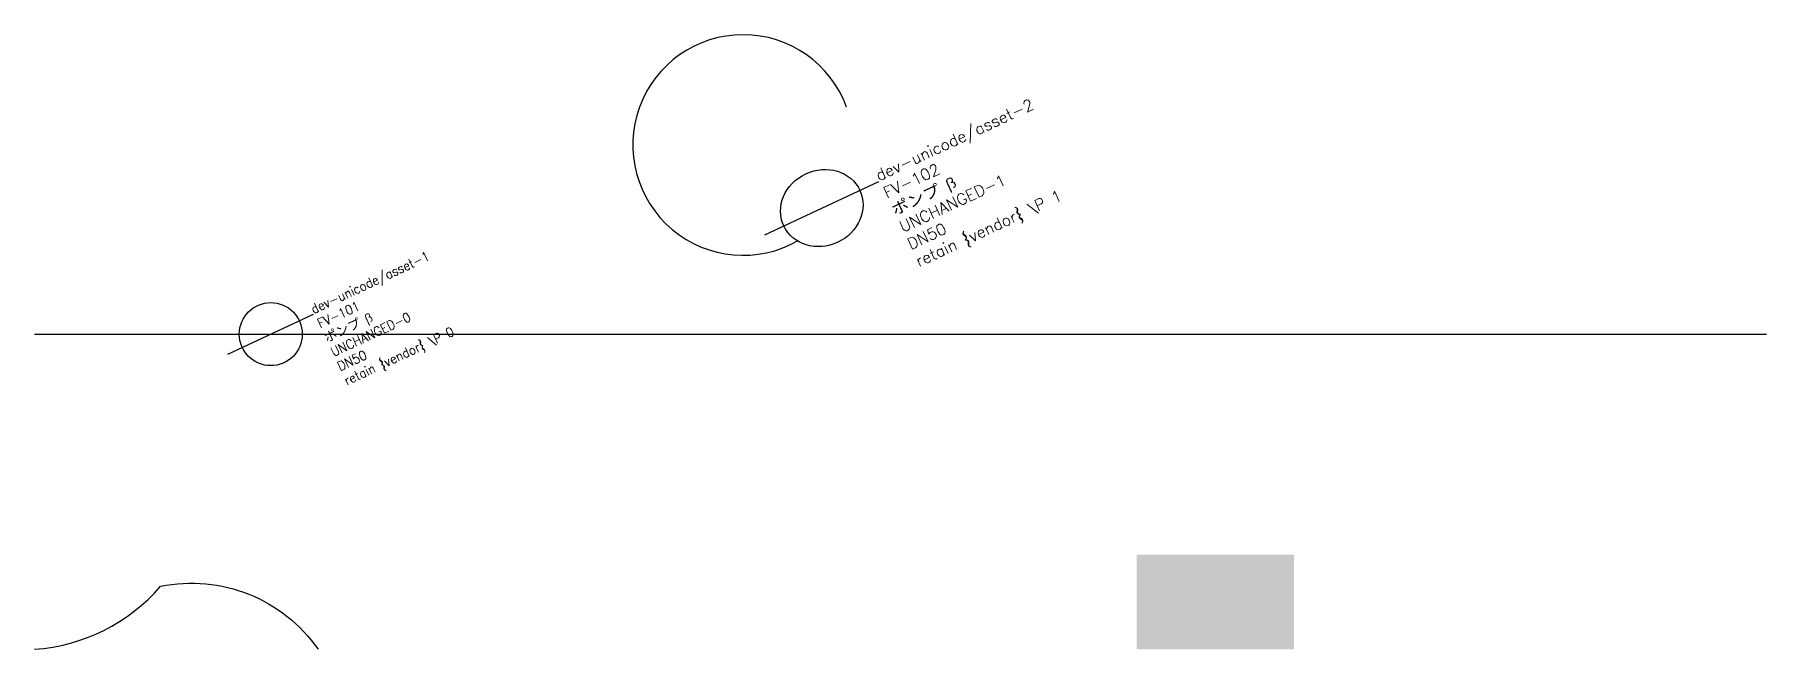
# Model space of a CAD drawing. Header units: metres. Extents: x 0 to 110, y 0 to 39.
import ezdxf

# ---------------------------------------------------------------- set-up
doc = ezdxf.new("R2010")
doc.units = ezdxf.units.M
doc.layers.add('LABEL', color=2, linetype='Continuous')
doc.layers.add('PIPE', color=3, linetype='Continuous')
doc.styles.add('textstyle3', font='Standard')
doc.styles.add('textstyle4', font='Standard', dxfattribs={"width": 1.111111})

# ---------------------------------------------------------------- blocks, each defined once
blk = doc.blocks.new('ASSET')
blk.add_line((-3, 0), (3, 0))
blk.add_circle((0, 0), 2)
at = {"layer": 'LABEL', "style": 'textstyle3'}
for tag, p in [('ICT_ID', (3, 0)), ('TAG', (3, -1)), ('MODEL', (3, -2)), ('SERIAL', (3, -3)), ('SIZE', (3, -4)), ('VENDOR_PRIVATE', (3, -5))]:
    blk.add_attdef(tag, p, '', height=0.6, dxfattribs=at)

msp = doc.modelspace()

# ---------------------------------------------------------------- hatches: boundary and pattern name
at = {"transparency": 33554687}
msp.add_hatch(color=5, dxfattribs=at).paths.add_polyline_path([(70, 0), (80, 0), (80, 6), (70, 6)], flags=0)

# ---------------------------------------------------------------- linework, layer by layer
msp.add_lwpolyline([(0, 0, 0.2), (8, 4, -0.3), (18, 0)], format="xyb")
msp.add_arc((45, 32), 7, 20, 300)
at = {"layer": 'PIPE'}
msp.add_line((0, 20), (110, 20), dxfattribs=at)

# ---------------------------------------------------------------- block references
ref = msp.add_blockref('ASSET', (50, 28), dxfattribs=dict(at, xscale=1.333333333333333, yscale=1.2, rotation=25))
ref.add_attrib('ICT_ID', 'dev-unicode/asset-2', (53.63, 29.69), dxfattribs={"layer": 'LABEL', "height": 0.72, "rotation": 25, "style": 'textstyle4', "width": 1.111111})
ref.add_attrib('TAG', 'FV-102', (54.13, 28.6), dxfattribs={"layer": 'LABEL', "height": 0.72, "rotation": 25, "style": 'textstyle4', "width": 1.111111})
ref.add_attrib('MODEL', 'ポンプ β', (54.64, 27.52), dxfattribs={"layer": '0', "height": 0.72, "rotation": 25, "style": 'textstyle4', "width": 1.111111})
ref.add_attrib('SERIAL', 'UNCHANGED-1', (55.15, 26.43), dxfattribs={"layer": 'LABEL', "height": 0.72, "rotation": 25, "style": 'textstyle4', "width": 1.111111})
ref.add_attrib('SIZE', 'DN50', (55.65, 25.34), dxfattribs={"layer": 'LABEL', "height": 0.72, "rotation": 25, "style": 'textstyle4', "width": 1.111111})
ref.add_attrib('VENDOR_PRIVATE', 'retain {vendor} \\P 1', (56.16, 24.25), dxfattribs={"layer": 'LABEL', "height": 0.72, "rotation": 25, "style": 'textstyle4', "width": 1.111111})
ref = msp.add_blockref('ASSET', (15, 20), dxfattribs=dict(at, rotation=25))
ref.add_attrib('ICT_ID', 'dev-unicode/asset-1', (17.72, 21.27), dxfattribs={"layer": 'LABEL', "height": 0.6, "rotation": 25, "style": 'textstyle3'})
ref.add_attrib('TAG', 'FV-101', (18.14, 20.36), dxfattribs={"layer": 'LABEL', "height": 0.6, "rotation": 25, "style": 'textstyle3'})
ref.add_attrib('MODEL', 'ポンプ β', (18.56, 19.46), dxfattribs={"layer": '0', "height": 0.6, "rotation": 25, "style": 'textstyle3'})
ref.add_attrib('SERIAL', 'UNCHANGED-0', (18.99, 18.55), dxfattribs={"layer": 'LABEL', "height": 0.6, "rotation": 25, "style": 'textstyle3'})
ref.add_attrib('SIZE', 'DN50', (19.41, 17.64), dxfattribs={"layer": 'LABEL', "height": 0.6, "rotation": 25, "style": 'textstyle3'})
ref.add_attrib('VENDOR_PRIVATE', 'retain {vendor} \\P 0', (19.83, 16.74), dxfattribs={"layer": 'LABEL', "height": 0.6, "rotation": 25, "style": 'textstyle3'})

doc.saveas('drawing.dxf')
